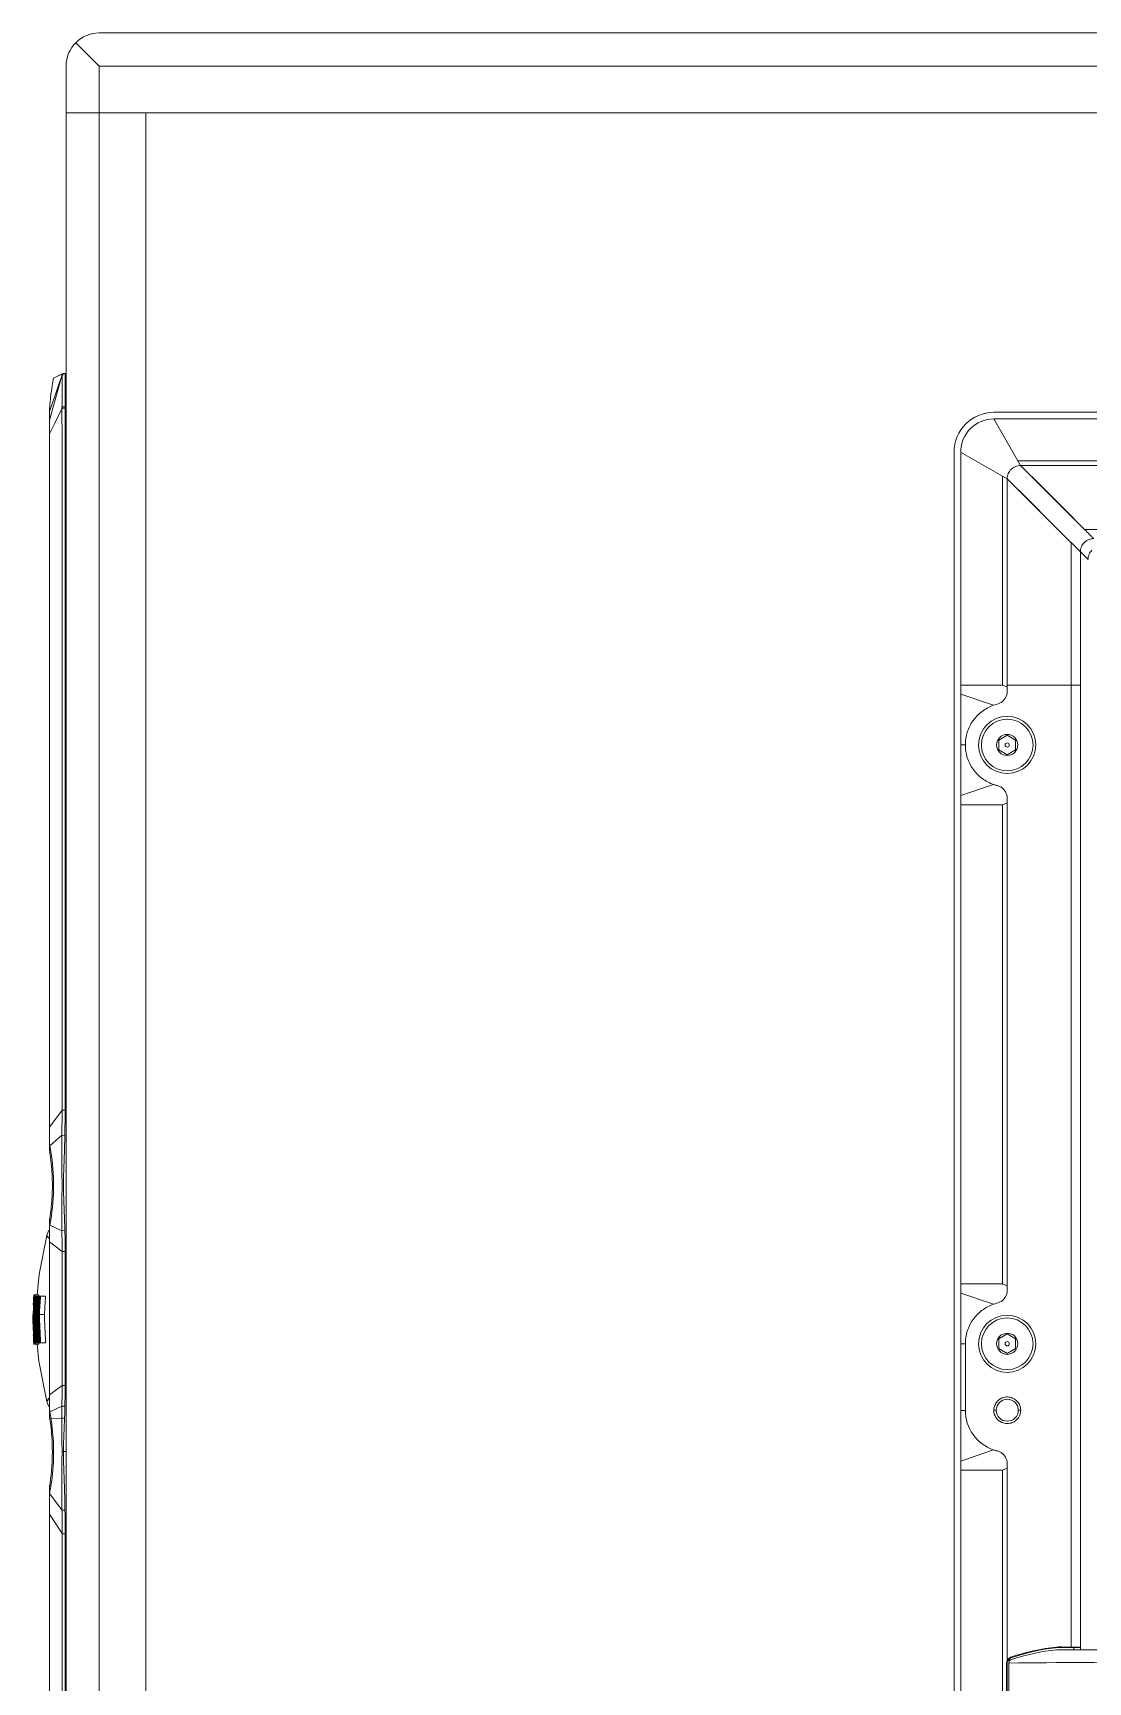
# Model space of a CAD drawing. Header units: millimetres. Extents: x 0 to 3564, y 0 to 2520.
# Drawn here: x 2306.7 to 2465.3, y 1240.6 to 1488.5 of the extents above; entities that cross this region are included whole.
import ezdxf

# ---------------------------------------------------------------- set-up
doc = ezdxf.new("R2010")
doc.units = ezdxf.units.MM
doc.layers.get('0').update_dxf_attribs({"lineweight": 13})

# ---------------------------------------------------------------- blocks, each defined once
blk = doc.blocks.new('A$C026F559B')
for p, q in [((11.55, -21.91), (10.28, -22.64)), ((12.82, -22.64), (11.55, -21.91)), ((10.28, -24.11), (10.28, -22.64)), ((10.28, -24.11), (11.55, -24.84)), ((11.55, -24.84), (12.82, -24.11)), ((12.82, -22.64), (12.82, -24.11))]:
    blk.add_line(p, q)
for radius in [4.3, 3.88, 1.59, 0.317]:
    blk.add_circle((11.55, -23.38), radius)

msp = doc.modelspace()

# ---------------------------------------------------------------- linework, layer by layer
for p, q in [((2771.68, 1488.47), (2316.68, 1488.47)), ((2316.68, 1483.47), (2313.14, 1487)), ((2311.68, 1483.47), (2311.68, 1476.46)), ((2316.68, 1483.47), (2316.68, 1476.46)), ((2771.68, 1483.47), (2316.68, 1483.47)), ((2311.68, 1476.46), (2311.68, 986.46)), ((2311.68, 1476.46), (2323.68, 1476.46)), ((2316.68, 1476.46), (2316.68, 986.46)), ((2323.68, 986.46), (2323.68, 1476.47)), ((2764.68, 1476.47), (2323.68, 1476.47)), ((2311.07, 1436.92), (2309.18, 1430.26)), ((2311.06, 1436.95), (2309.2, 1431.56)), ((2311.08, 1437.22), (2309.81, 1436.57)), ((2311.06, 1437.21), (2309.81, 1436.57)), ((2311.04, 1437.01), (2311.06, 1436.95)), ((2311.06, 1437.21), (2311.06, 1437.21)), ((2311.06, 1436.95), (2311.08, 1436.93)), ((2311.16, 1437.25), (2311.08, 1437.22)), ((2311.17, 1437.25), (2311.08, 1437.22)), ((2311.08, 1437.22), (2311.08, 1437.22)), ((2311.08, 1436.92), (2311.08, 1436.92)), ((2311.24, 1437.27), (2311.16, 1437.25)), ((2311.25, 1437.27), (2311.17, 1437.25)), ((2311.27, 1437.27), (2311.24, 1437.27)), ((2311.28, 1437.27), (2311.25, 1437.27)), ((2311.28, 1437.27), (2311.27, 1437.27)), ((2311.53, 1437.29), (2311.28, 1437.27)), ((2311.28, 1437.27), (2311.28, 1437.27)), ((2311.29, 1437.27), (2311.28, 1437.27)), ((2311.29, 1437.27), (2311.28, 1437.27)), ((2311.3, 1437.27), (2311.29, 1437.27)), ((2311.3, 1437.27), (2311.3, 1437.27)), ((2311.3, 1437.27), (2311.3, 1437.27)), ((2311.32, 1437.27), (2311.31, 1437.27)), ((2311.48, 1437.28), (2311.47, 1437.28)), ((2311.47, 1437.28), (2311.47, 1437.28)), ((2311.51, 1437.28), (2311.5, 1437.28)), ((2311.53, 1437.29), (2311.51, 1437.28)), ((2311.51, 1437.28), (2311.53, 1437.29)), ((2311.51, 1437.28), (2311.51, 1437.28)), ((2311.53, 1437.29), (2311.53, 1437.29)), ((2311.53, 1437.29), (2311.53, 1437.29)), ((2309.18, 1430.26), (2309.17, 1430.25)), ((2309.17, 1430.25), (2309.17, 1429)), ((2311.07, 1431.97), (2310, 1429.84)), ((2311.53, 1432.27), (2311.08, 1432.27)), ((2311.53, 1432.07), (2311.08, 1432.07)), ((2311.53, 1432.07), (2311.53, 1326.57)), ((2637.2, 1431.47), (2451.18, 1431.47)), ((2454.78, 1424.17), (2451.18, 1430.47)), ((2451.18, 1430.47), (2637.18, 1430.47)), ((2309.17, 1429), (2309.18, 1428.18)), ((2309.17, 1429), (2309.18, 1428.27)), ((2309.5, 1428.83), (2309.18, 1428.2)), ((2309.18, 1428.27), (2309.18, 1323.28)), ((2310, 1429.84), (2309.5, 1428.83)), ((2445.18, 1425.47), (2445.18, 1037.47)), ((2446.17, 1425.47), (2452.48, 1421.87)), ((2446.18, 1037.47), (2446.18, 1425.47)), ((2455.18, 1423.47), (2454.78, 1424.17)), ((2467.78, 1424.17), (2454.78, 1424.17)), ((2464.79, 1413.86), (2455.18, 1423.47)), ((2455.18, 1423.47), (2473.45, 1423.47)), ((2452.48, 1390.47), (2452.48, 1421.87)), ((2452.48, 1421.87), (2453.17, 1421.47)), ((2453.17, 1421.47), (2453.17, 1390.47)), ((2453.17, 1421.47), (2462.78, 1411.86)), ((2464.79, 1413.86), (2623.59, 1413.86)), ((2462.78, 1390.47), (2462.78, 1411.87)), ((2464.17, 1410.47), (2462.78, 1411.87)), ((2464.17, 1410.47), (2464.17, 1390.47)), ((2464.17, 1410.47), (2465.32, 1409.32)), ((2446.17, 1390.47), (2452.48, 1390.47)), ((2453.17, 1390.2), (2452.48, 1390.47)), ((2453.17, 1390.47), (2453.17, 1390.2)), ((2464.17, 1390.47), (2453.17, 1390.47)), ((2462.78, 1245.87), (2462.78, 1390.47)), ((2464.17, 1281.47), (2464.17, 1390.47)), ((2446.18, 1389.09), (2451.11, 1387.43)), ((2311.08, 1383.24), (2311.08, 1326.57)), ((2446.18, 1373.84), (2451.11, 1375.51)), ((2452.48, 1372.47), (2446.18, 1372.47)), ((2452.48, 1372.47), (2453.17, 1372.74)), ((2452.48, 1300.45), (2452.48, 1372.47)), ((2453.17, 1372.74), (2453.18, 1300.18)), ((2311.08, 1326.57), (2309.18, 1324)), ((2311.53, 1326.57), (2311.08, 1326.57)), ((2309.18, 1320.57), (2309.18, 1321.22)), ((2311.06, 1322.79), (2309.24, 1321.22)), ((2309.24, 1321.22), (2309.4, 1320.35)), ((2311.5, 1322.78), (2311.06, 1322.79)), ((2309.18, 1320.57), (2309.18, 1320.57)), ((2309.18, 1320.57), (2309.18, 1320.57)), ((2309.18, 1320.56), (2309.18, 1320.57)), ((2309.18, 1309.28), (2309.18, 1309.97)), ((2309.38, 1310.09), (2309.24, 1309.28)), ((2311.06, 1308.45), (2309.24, 1309.28)), ((2308.78, 1307.73), (2309.03, 1307.38)), ((2309.03, 1307.38), (2309.17, 1307.22)), ((2309.17, 1283.78), (2309.18, 1306.77)), ((2309.18, 1306.77), (2309.18, 1307.59)), ((2309.18, 1306.77), (2311.08, 1305.34)), ((2311.5, 1308.46), (2311.06, 1308.45)), ((2311.08, 1305.34), (2311.08, 1285.19)), ((2311.54, 1305.34), (2311.08, 1305.34)), ((2311.53, 1305.34), (2311.53, 1285.19)), ((2306.82, 1298.79), (2306.82, 1298.61)), ((2307.56, 1298.79), (2306.82, 1298.79)), ((2307.03, 1298.76), (2307.02, 1298.79)), ((2307.57, 1298.62), (2307.57, 1298.75)), ((2446.18, 1300.45), (2451.18, 1300.45)), ((2446.18, 1299.07), (2451.11, 1297.41)), ((2453.18, 1300.18), (2452.48, 1300.45)), ((2306.76, 1297.49), (2306.76, 1297.4)), ((2306.76, 1297.4), (2306.76, 1297.32)), ((2306.82, 1298.61), (2306.81, 1298.41)), ((2306.82, 1297.49), (2306.82, 1297.32)), ((2306.83, 1297.49), (2306.83, 1297.32)), ((2306.87, 1296.29), (2306.87, 1296.25)), ((2306.9, 1298.62), (2306.88, 1298.62)), ((2306.95, 1298.1), (2306.91, 1297.32)), ((2306.98, 1296.25), (2306.98, 1296.33)), ((2307.02, 1296.25), (2306.98, 1296.25)), ((2307, 1297.19), (2307.01, 1297.49)), ((2307.01, 1297.58), (2307.03, 1298.22)), ((2307.01, 1297.49), (2307.01, 1297.58)), ((2307.02, 1296.33), (2307.02, 1296.27)), ((2307.02, 1296.33), (2307.02, 1296.27)), ((2307.2, 1298.62), (2307.13, 1298.62)), ((2307.15, 1296.27), (2307.16, 1296.33)), ((2307.15, 1296.27), (2307.16, 1296.33)), ((2307.21, 1296.32), (2307.21, 1296.27)), ((2307.21, 1296.32), (2307.21, 1296.27)), ((2307.28, 1298.62), (2307.23, 1298.62)), ((2307.4, 1298.62), (2307.32, 1298.62)), ((2307.51, 1298.62), (2307.45, 1298.62)), ((2307.63, 1298.62), (2307.56, 1298.62)), ((2308.6, 1298.62), (2307.68, 1298.62)), ((2306.71, 1295.81), (2306.71, 1295.5)), ((2306.71, 1294.67), (2306.72, 1294.28)), ((2306.71, 1294.67), (2306.71, 1294.56)), ((2306.72, 1294.56), (2306.71, 1294.6)), ((2306.75, 1295.81), (2306.75, 1295.92)), ((2306.75, 1295.81), (2306.76, 1295.92)), ((2306.8, 1295.81), (2306.8, 1295.92)), ((2306.8, 1295.81), (2306.8, 1295.92)), ((2306.98, 1294.29), (2307.02, 1294.29)), ((2307.04, 1294.61), (2307.11, 1294.61)), ((2307.11, 1295.92), (2307.05, 1295.92)), ((2307.16, 1293.86), (2307.15, 1293.92)), ((2307.16, 1293.86), (2307.15, 1293.92)), ((2307.21, 1293.92), (2307.21, 1293.86)), ((2307.21, 1293.92), (2307.21, 1293.86)), ((2307.67, 1293.84), (2307.62, 1293.84)), ((2307.68, 1295.84), (2307.69, 1295.7)), ((2307.68, 1295.84), (2307.69, 1295.7)), ((2308.43, 1295.84), (2307.68, 1295.84)), ((2307.71, 1294.74), (2307.72, 1294.44)), ((2307.71, 1294.74), (2307.72, 1294.44)), ((2306.76, 1292.8), (2306.76, 1292.71)), ((2306.79, 1292.05), (2306.82, 1291.45)), ((2306.82, 1292.88), (2306.82, 1292.7)), ((2306.82, 1291.45), (2306.82, 1291.41)), ((2306.82, 1291.41), (2307.58, 1291.41)), ((2306.83, 1292.88), (2306.83, 1292.71)), ((2307.02, 1292.05), (2307, 1293.19)), ((2307.01, 1291.44), (2307.02, 1291.41)), ((2307.2, 1291.58), (2307.13, 1291.58)), ((2307.28, 1291.58), (2307.23, 1291.58)), ((2307.4, 1291.58), (2307.32, 1291.58)), ((2307.51, 1291.58), (2307.45, 1291.58)), ((2307.63, 1291.58), (2307.56, 1291.58)), ((2307.68, 1291.58), (2308.62, 1291.58)), ((2446.88, 1291.45), (2446.18, 1291.45)), ((2446.88, 1291.45), (2446.88, 1281.45)), ((2311.08, 1285.19), (2309.17, 1283.78)), ((2311.53, 1285.19), (2311.08, 1285.19)), ((2309.17, 1283.31), (2308.78, 1282.8)), ((2309.18, 1283.32), (2309.18, 1283.78)), ((2309.18, 1283.52), (2309.18, 1283.78)), ((2311.06, 1282.09), (2309.24, 1281.25)), ((2311.5, 1282.08), (2311.06, 1282.09)), ((2446.18, 1281.45), (2446.88, 1281.45)), ((2451.53, 1281.47), (2451.15, 1281.47)), ((2454.83, 1281.47), (2455.2, 1281.47)), ((2464.17, 1272.47), (2464.17, 1281.47)), ((2309.18, 1280.57), (2309.18, 1281.25)), ((2309.19, 1280.46), (2309.18, 1280.57)), ((2309.19, 1280.46), (2309.18, 1280.57)), ((2309.24, 1281.25), (2309.36, 1280.6)), ((2311.04, 1280.27), (2309.41, 1280.24)), ((2309.62, 1275.27), (2309.81, 1275.27)), ((2311.28, 1275.27), (2311.08, 1275.27)), ((2311.28, 1275.27), (2311.68, 1275.27)), ((2446.18, 1273.84), (2451.11, 1275.51)), ((2452.48, 1272.47), (2446.18, 1272.47)), ((2452.48, 1272.47), (2453.17, 1272.74)), ((2452.48, 1190.47), (2452.48, 1272.47)), ((2453.17, 1272.74), (2453.18, 1243.87)), ((2464.18, 1245.8), (2464.17, 1272.47)), ((2309.18, 1235), (2309.18, 1269.97)), ((2309.18, 1267.39), (2309.18, 1266.93)), ((2311.07, 1266.48), (2309.19, 1268.97)), ((2311.08, 1262.94), (2309.18, 1265.85)), ((2311.08, 1262.94), (2311.08, 1232.63)), ((2311.53, 1262.87), (2311.53, 1232.39)), ((2311.08, 1254.91), (2311.08, 1232.63)), ((2453.79, 1244.35), (2453.76, 1244.38)), ((2453.86, 1244.31), (2453.79, 1244.35)), ((2627.71, 1245.47), (2460.64, 1245.47)), ((2460.87, 1245.89), (2460.88, 1245.82)), ((2460.88, 1245.82), (2463.2, 1245.82)), ((2463.2, 1245.47), (2463.2, 1245.82)), ((2463.5, 1245.47), (2464.65, 1245.47)), ((2464.18, 1245.8), (2464.2, 1245.79)), ((2464.2, 1245.47), (2464.2, 1245.79)), ((2453.08, 1243.43), (2453.08, 1219.51)), ((2453.18, 1243.36), (2453.08, 1243.43)), ((2453.18, 1219.58), (2453.18, 1243.36)), ((2453.43, 1243.5), (2453.43, 1219.44))]:
    msp.add_line(p, q)
for points in [[(2464.79, 1413.86), (2461.67, 1416.98), (2458.46, 1420.19), (2455.18, 1423.47)], [(2453.17, 1421.47), (2456.52, 1418.13), (2459.73, 1414.92), (2462.78, 1411.86)], [(2308.77, 1307.73), (2307.64, 1301.91), (2307.33, 1298.81)], [(2308.77, 1307.73), (2308.8, 1307.67), (2309.08, 1307.33)], [(2309.18, 1308.53), (2309.06, 1308.41), (2308.78, 1307.73)], [(2306.82, 1298.79), (2306.82, 1298.74), (2306.82, 1298.61)], [(2306.79, 1292.05), (2306.81, 1291.78), (2306.82, 1291.45)], [(2307.35, 1291.44), (2307.6, 1288.87), (2308.77, 1282.8)], [(2309.18, 1283.31), (2308.8, 1282.86), (2308.77, 1282.8)], [(2308.78, 1282.8), (2309.06, 1282.12), (2309.18, 1282)]]:
    msp.add_lwpolyline(points)
msp.add_circle((2453.18, 1281.47), 1.65)
for centre, radius, start, end in [((2316.68, 1483.47), 5, 90, 180), ((2340.8, 1430.27), 31.63, 168.5102, 180.0448), ((2311.56, 1436.79), 0.5, 92.8408, 164.1113), ((2311.55, 1436.77), 0.52, 111.2649, 115.379), ((2339.06, 1430.9), 28.01, 177.6, 177.8103), ((2327.85, 1432.14), 16.78, 179.5563, 180.2451), ((2260.97, 1432.21), 50.56, 359.8402, 0.0624), ((2451.18, 1425.47), 6, 90.0037, 180.0001), ((2451.18, 1425.47), 5, 90.0003, 180), ((2466.18, 1410.47), 2, 130.5534, 134.9689), ((2446.53, 1368.96), 12.52, 88.3986, 91.6018), ((2366.69, 1295.1), 59.95, 178.8938, 179.2108), ((2372.83, 1294.98), 66.12, 177.548, 177.8243), ((2363.55, 1295.21), 56.82, 177.432, 177.8696), ((2366.63, 1295.1), 59.88, 177.8769, 178.8939), ((2366.04, 1295.11), 59.32, 177.024, 177.4433), ((2375.69, 1294.85), 68.98, 177.2657, 177.5457), ((2384.4, 1294.43), 77.7, 177.064, 177.2622), ((2370.84, 1294.84), 64.12, 176.6226, 177.0105), ((2370.09, 1294.98), 63.33, 177.4908, 177.8834), ((2367.56, 1295.11), 60.77, 178.3886, 178.8635), ((2367.65, 1295.1), 60.86, 178.8603, 179.2274), ((2370.44, 1294.97), 63.67, 176.7164, 177.7332), ((2367.95, 1295.06), 61.19, 177.0732, 177.4796), ((2370.25, 1295.02), 63.46, 177.9267, 178.3815), ((2362.57, 1295.35), 55.8, 176.6429, 177.0886), ((2355.47, 1295.17), 48.61, 178.0137, 178.6784), ((2357.86, 1295.12), 51, 178.721, 179.2205), ((2374.2, 1294.9), 67.37, 177.5735, 177.9426), ((2351.97, 1295.3), 45.11, 177.4294, 178.0175), ((2348.63, 1295.25), 41.74, 178.2988, 178.8275), ((2370.25, 1295.05), 63.41, 177.1638, 177.5559), ((2361.98, 1295.48), 55.13, 176.7362, 177.1873), ((2327.56, 1296.73), 20.65, 175.4387, 176.2104), ((2427.95, 1294.39), 120.98, 178.6745, 179.0805), ((2372.03, 1295.1), 65.02, 178.9656, 179.2785), ((2378.55, 1294.94), 71.54, 177.0506, 178.8836), ((2376.88, 1295.03), 69.84, 177.057, 178.9383), ((2372.38, 1295.14), 65.34, 178.9597, 179.32), ((2379.48, 1295.06), 72.37, 178.9978, 179.3221), ((2375.67, 1295.15), 68.56, 177.0997, 179.0171), ((2380.87, 1295.1), 73.72, 179.0878, 180.9132), ((2374.02, 1295.25), 66.87, 177.1085, 179.0738), ((2377.45, 1295.1), 70.25, 179.0428, 180.9583), ((2387.26, 1294.88), 80.07, 177.3202, 178.9626), ((2382.72, 1295.09), 75.48, 179.0672, 180.9367), ((2380.51, 1296.38), 73.26, 180.0456, 181.9721), ((2380.42, 1296.42), 73.13, 178.2753, 180.0738), ((2383.73, 1296.49), 76.44, 180.1263, 181.9716), ((2382.84, 1295.18), 75.52, 177.3867, 179.1299), ((2386.58, 1295.08), 79.25, 179.0992, 179.5464), ((2390.94, 1295.1), 83.57, 179.1954, 179.5874), ((2380.54, 1295.29), 73.17, 177.3946, 179.2336), ((2392.46, 1295.03), 85.02, 177.5808, 179.1634), ((2388.92, 1295.1), 81.49, 179.1749, 179.5768), ((2390.14, 1295.16), 82.65, 177.6036, 179.2317), ((2393.72, 1295.1), 86.24, 179.2204, 179.6002), ((2410.81, 1294.71), 103.26, 177.8289, 179.1319), ((2390.17, 1295.1), 82.62, 179.1862, 179.5827), ((2402.93, 1295.01), 95.32, 177.831, 179.5862), ((2365.64, 1295.1), 58.93, 179.0173, 179.4683), ((2368.46, 1295.1), 61.75, 179.4903, 180.4592), ((2365.57, 1295.1), 58.87, 179.4683, 179.6123), ((2365.81, 1295.1), 59.1, 179.6122, 180.4175), ((2365.77, 1295.1), 59.06, 180.5238, 180.9771), ((2366.75, 1295.1), 60, 179.3204, 180.4721), ((2366.78, 1295.1), 60.03, 180.472, 180.775), ((2366.77, 1295.1), 60.03, 180.7748, 182.1232), ((2366.75, 1295.1), 59.97, 179.3216, 180.4713), ((2367.54, 1295.09), 60.74, 180.4611, 181.0041), ((2368.74, 1295.12), 61.94, 181.0093, 182.0743), ((2368.37, 1295.1), 61.53, 179.3399, 180.4603), ((2358.82, 1295.1), 51.96, 179.2183, 179.3904), ((2359.39, 1295.09), 52.53, 179.3905, 180.5356), ((2358.46, 1295.08), 51.6, 180.5349, 180.8594), ((2357.34, 1295.07), 50.48, 180.8593, 181.543), ((2356.99, 1295.1), 50.1, 179.376, 180.6026), ((2354, 1295.13), 47.12, 178.8195, 179.3803), ((2354.74, 1295.07), 47.86, 180.6012, 181.1514), ((2415.17, 1295.46), 108.2, 180.6217, 181.2015), ((2372.04, 1295.1), 65.03, 179.2785, 180.4271), ((2372.03, 1295.1), 65.02, 180.4271, 180.7133), ((2372.03, 1295.1), 65.02, 180.7133, 181.0354), ((2378.37, 1295.25), 71.36, 181.0661, 182.952), ((2374.09, 1295.09), 67.04, 180.4042, 181.0495), ((2376.13, 1295.12), 69.09, 181.0474, 181.2613), ((2377.91, 1295.11), 70.81, 180.4001, 181.0103), ((2376.34, 1295.08), 69.23, 181.0118, 181.2262), ((2373.99, 1294.95), 66.84, 180.9364, 182.8928), ((2387.32, 1295.32), 80.12, 181.0471, 182.6805), ((2384.55, 1295.19), 77.31, 180.9833, 182.678), ((2384.05, 1296.44), 76.8, 181.9279, 183.6349), ((2385.76, 1295.08), 78.44, 179.5469, 179.7337), ((2383.45, 1295.09), 76.13, 179.7285, 180.9221), ((2390.94, 1295.1), 83.57, 179.5874, 180.2434), ((2382.98, 1294.99), 75.61, 180.1855, 182.5866), ((2388.93, 1295.1), 81.49, 179.5768, 180.2496), ((2391.52, 1295.13), 84.08, 180.267, 182.4261), ((2393.73, 1295.1), 86.24, 179.6002, 180.2358), ((2391.04, 1295.06), 83.55, 180.2188, 182.3916), ((2390.18, 1295.1), 82.63, 179.5827, 180.2461), ((2402.93, 1295.2), 95.32, 180.814, 182.1783), ((2390.48, 1297.32), 82.81, 181.1228, 181.7851), ((2404.7, 1297.64), 97.03, 181.8949, 183.5863), ((2373.47, 1295.24), 66.75, 182.1754, 182.7372), ((2366.67, 1295.09), 59.92, 182.1234, 182.2869), ((2366.53, 1295.09), 59.78, 182.2865, 183.3687), ((2370.44, 1295.22), 63.67, 182.2669, 183.2846), ((2374.42, 1295.3), 67.59, 182.0564, 182.4248), ((2351.74, 1294.89), 44.88, 182.1871, 182.5769), ((2370.31, 1295.15), 63.47, 182.443, 182.8353), ((2361.79, 1294.7), 54.94, 182.811, 183.2643), ((2264.07, 1290.99), 42.96, 1.0557, 1.406), ((2376.96, 1295.17), 69.92, 181.2849, 182.9453), ((2375.59, 1295.04), 68.48, 181.205, 182.9002), ((2871.23, 1275.75), 560.21, 179.3517, 179.5381), ((2276.17, 1274.96), 33.66, 9.0289, 9.6486), ((2317.68, 1473.14), 192.99, 268.0282, 268.1499), ((2454.18, 1243.35), 1.01, 122.042, 132.2374), ((2454.08, 1243.42), 1.01, 108.527, 117.5213), ((2454.18, 1243.35), 1, 108.4985, 122.089), ((2464.04, 1212.93), 32.72, 95.9608, 108.2908), ((2464.29, 1213), 33, 95.9328, 108.42), ((2463.87, 1214.33), 31.7, 95.427, 95.9397), ((2454.17, 1243.36), 0.999, 169.1516, 179.946), ((2453.93, 1243.52), 0.5, 108.2908, 182.628)]:
    msp.add_arc(centre, radius, start, end)
for centre, major_axis, start_param, end_param in [((2453.18, 1244.82), (31.63, 0), 1.262132, 1.32497), ((2463.2, 1245.78), (1, 0), 0.03694, 1.570796)]:
    msp.add_ellipse(centre, major_axis=major_axis, ratio=0.034921, start_param=start_param, end_param=end_param)
for points, knots in [([(2311.08, 1437.22), (2311.08, 1437.22), (2311.07, 1437.21), (2311.07, 1437.2), (2311.05, 1437.17), (2311.04, 1437.14), (2311.04, 1437.11), (2311.03, 1437.06), (2311.04, 1437.03), (2311.04, 1437.01)], [0, 0, 0, 0, 0.02872, 0.113288, 0.238637, 0.392443, 0.558882, 0.720416, 1, 1, 1, 1]), ([(2311.16, 1437.12), (2311.15, 1437.1), (2311.11, 1437.05), (2311.08, 1436.99), (2311.06, 1436.95)], [0, 0, 0, 0, 0.257393, 1, 1, 1, 1]), ([(2311.53, 1437.29), (2311.43, 1437.28), (2311.23, 1437.2), (2311.11, 1437.02), (2311.08, 1436.92)], [0, 0, 0, 0, 0.499991, 1, 1, 1, 1]), ([(2311.08, 1436.92), (2311.08, 1436.92), (2311.08, 1436.91), (2311.08, 1436.89), (2311.08, 1436.86), (2311.08, 1436.8), (2311.09, 1436.69), (2311.09, 1436.54), (2311.09, 1436.34), (2311.09, 1436.11), (2311.09, 1435.84), (2311.09, 1435.41), (2311.09, 1434.81), (2311.09, 1434.02), (2311.08, 1433.16), (2311.08, 1432.57), (2311.08, 1432.27)], [0, 0, 0, 0, 0.001909, 0.006147, 0.012709, 0.021577, 0.046151, 0.079705, 0.122015, 0.172626, 0.231026, 0.2967, 0.447496, 0.619268, 0.805764, 1, 1, 1, 1]), ([(2311.51, 1437.28), (2311.5, 1437.28), (2311.43, 1437.28), (2311.37, 1437.26), (2311.32, 1437.24)], [0, 0, 0, 0, 0.243014, 1, 1, 1, 1]), ([(2311.51, 1437.28), (2311.5, 1437.28), (2311.45, 1437.28), (2311.4, 1437.27), (2311.36, 1437.25)], [0, 0, 0, 0, 0.243091, 1, 1, 1, 1]), ([(2311.53, 1432.27), (2311.54, 1432.59), (2311.54, 1433.23), (2311.55, 1434.16), (2311.55, 1434.9), (2311.55, 1435.44), (2311.55, 1435.8), (2311.55, 1436.13), (2311.55, 1436.43), (2311.55, 1436.68), (2311.55, 1436.89), (2311.55, 1437.04), (2311.54, 1437.13), (2311.54, 1437.19), (2311.54, 1437.23), (2311.54, 1437.26), (2311.54, 1437.27), (2311.54, 1437.29), (2311.53, 1437.29)], [0, 0, 0, 0, 0.195055, 0.382783, 0.55561, 0.634405, 0.707106, 0.772993, 0.831453, 0.881897, 0.923832, 0.956881, 0.96996, 0.980698, 0.989078, 0.995087, 0.998714, 1, 1, 1, 1]), ([(2453.17, 1421.47), (2453.18, 1421.73), (2453.28, 1422.26), (2453.72, 1422.92), (2454.39, 1423.37), (2454.92, 1423.47), (2455.18, 1423.47)], [0, 0, 0, 0, 0.249934, 0.499952, 0.750002, 1, 1, 1, 1]), ([(2466.18, 1412.47), (2466.16, 1412.48), (2466.1, 1412.54), (2466, 1412.63), (2465.86, 1412.78), (2465.61, 1413.03), (2465.25, 1413.4), (2464.95, 1413.7), (2464.79, 1413.86)], [0, 0, 0, 0, 0.036196, 0.11107, 0.217579, 0.347811, 0.655681, 1, 1, 1, 1]), ([(2464.76, 1411.88), (2464.58, 1411.7), (2464.28, 1411.26), (2464.17, 1410.73), (2464.17, 1410.47)], [0, 0, 0, 0, 0.500021, 1, 1, 1, 1]), ([(2466.18, 1412.47), (2465.94, 1412.47), (2465.47, 1412.39), (2465.05, 1412.14), (2464.88, 1411.99)], [0, 0, 0, 0, 0.499979, 1, 1, 1, 1]), ([(2465.91, 1410.74), (2465.72, 1410.56), (2465.43, 1410.11), (2465.32, 1409.58), (2465.32, 1409.32)], [0, 0, 0, 0, 0.500508, 1, 1, 1, 1]), ([(2453.17, 1390.2), (2453.17, 1389.88), (2453.23, 1389.22), (2452.85, 1388.29), (2452.07, 1387.63), (2451.41, 1387.54), (2451.11, 1387.43)], [0, 0, 0, 0, 0.251006, 0.500259, 0.749204, 1, 1, 1, 1]), ([(2446.88, 1381.47), (2446.87, 1382.12), (2447.08, 1383.42), (2447.96, 1385.18), (2449.34, 1386.59), (2450.5, 1387.21), (2451.11, 1387.43)], [0, 0, 0, 0, 0.250598, 0.50056, 0.750003, 1, 1, 1, 1]), ([(2446.88, 1381.47), (2446.87, 1380.82), (2447.08, 1379.52), (2447.96, 1377.76), (2449.34, 1376.35), (2450.5, 1375.73), (2451.1, 1375.51)], [0, 0, 0, 0, 0.25059, 0.500542, 0.750043, 1, 1, 1, 1]), ([(2453.17, 1372.74), (2453.17, 1373.06), (2453.23, 1373.71), (2452.91, 1374.51), (2452.46, 1374.98), (2452.04, 1375.24), (2451.57, 1375.39), (2451.26, 1375.46), (2451.1, 1375.51)], [0, 0, 0, 0, 0.250064, 0.499064, 0.624695, 0.750211, 0.875082, 1, 1, 1, 1]), ([(2311.08, 1326.57), (2311.08, 1325.94), (2311.08, 1324.68), (2311.06, 1323.42), (2311.06, 1322.79)], [0, 0, 0, 0, 0.500089, 1, 1, 1, 1]), ([(2311.53, 1326.57), (2311.53, 1325.94), (2311.53, 1324.68), (2311.51, 1323.41), (2311.5, 1322.78)], [0, 0, 0, 0, 0.5, 1, 1, 1, 1]), ([(2309.24, 1321.22), (2309.24, 1321.26), (2309.22, 1321.34), (2309.2, 1321.47), (2309.19, 1321.64), (2309.18, 1321.88), (2309.18, 1322.18), (2309.18, 1322.65), (2309.18, 1323.02), (2309.18, 1323.28)], [0, 0, 0, 0, 0.056607, 0.111479, 0.193568, 0.311243, 0.457335, 0.625379, 1, 1, 1, 1]), ([(2311.06, 1322.79), (2311.05, 1322.19), (2311.03, 1321), (2311.03, 1319.2), (2311.05, 1317.41), (2311.08, 1315.92), (2311.08, 1314.72), (2311.06, 1313.52), (2311.03, 1311.43), (2311.04, 1309.64), (2311.06, 1308.45)], [0, 0, 0, 0, 0.125034, 0.249992, 0.374957, 0.500018, 0.562557, 0.625088, 0.750052, 1, 1, 1, 1]), ([(2311.5, 1308.46), (2311.49, 1309.05), (2311.45, 1310.25), (2311.39, 1312.04), (2311.3, 1313.83), (2311.27, 1315.62), (2311.32, 1317.41), (2311.43, 1319.79), (2311.47, 1321.58), (2311.5, 1322.78)], [0, 0, 0, 0, 0.125148, 0.250223, 0.375123, 0.499947, 0.62481, 0.74978, 1, 1, 1, 1]), ([(2309.18, 1320.57), (2309.27, 1320.05), (2309.42, 1318.95), (2309.55, 1317.52), (2309.61, 1316.27), (2309.63, 1315.25), (2309.61, 1314.23), (2309.56, 1313.25), (2309.5, 1312.48), (2309.44, 1311.91), (2309.4, 1311.52), (2309.36, 1311.18), (2309.32, 1310.87), (2309.28, 1310.61), (2309.25, 1310.41), (2309.23, 1310.28), (2309.21, 1310.2), (2309.2, 1310.13), (2309.19, 1310.07), (2309.19, 1310.03), (2309.18, 1310), (2309.18, 1309.98), (2309.18, 1309.97), (2309.18, 1309.97), (2309.18, 1309.97), (2309.18, 1309.97)], [0, 0, 0, 0, 0.149015, 0.311098, 0.404534, 0.50163, 0.598662, 0.691912, 0.777861, 0.817088, 0.853305, 0.886176, 0.91539, 0.940643, 0.96169, 0.970568, 0.978313, 0.984897, 0.990308, 0.994533, 0.997563, 0.998628, 0.999389, 0.999847, 1, 1, 1, 1]), ([(2309.4, 1320.35), (2309.67, 1318.64), (2309.95, 1315.21), (2309.66, 1311.77), (2309.38, 1310.09)], [0, 0, 0, 0, 0.503343, 1, 1, 1, 1]), ([(2309.18, 1307.59), (2309.18, 1307.81), (2309.18, 1308.2), (2309.18, 1308.65), (2309.19, 1308.93), (2309.2, 1309.11), (2309.23, 1309.22), (2309.24, 1309.28)], [0, 0, 0, 0, 0.378909, 0.686305, 0.800423, 0.88441, 1, 1, 1, 1]), ([(2311.06, 1308.45), (2311.07, 1307.67), (2311.08, 1306.63), (2311.08, 1305.6), (2311.08, 1305.34)], [0, 0, 0, 0, 0.749603, 1, 1, 1, 1]), ([(2311.5, 1308.46), (2311.51, 1308.2), (2311.53, 1307.68), (2311.53, 1306.9), (2311.52, 1306.12), (2311.53, 1305.6), (2311.53, 1305.34)], [0, 0, 0, 0, 0.250003, 0.5, 0.749999, 1, 1, 1, 1]), ([(2307.02, 1298.79), (2307.02, 1298.79), (2307.02, 1298.78), (2307.01, 1298.76), (2307.01, 1298.73), (2307, 1298.68), (2306.99, 1298.63), (2306.98, 1298.52), (2306.98, 1298.44), (2306.97, 1298.38)], [0, 0, 0, 0, 0.017385, 0.062285, 0.137109, 0.243295, 0.381955, 0.554085, 1, 1, 1, 1]), ([(2307.03, 1298.22), (2307.03, 1298.34), (2307.03, 1298.52), (2307.03, 1298.7), (2307.03, 1298.76)], [0, 0, 0, 0, 0.663884, 1, 1, 1, 1]), ([(2307.3, 1298.86), (2307.3, 1298.86), (2307.3, 1298.86), (2307.29, 1298.84), (2307.28, 1298.81), (2307.28, 1298.8)], [0, 0, 0, 0, 0.08592, 0.272145, 1, 1, 1, 1]), ([(2307.57, 1298.75), (2307.57, 1298.76), (2307.57, 1298.77), (2307.56, 1298.79), (2307.56, 1298.79)], [0, 0, 0, 0, 0.73137, 1, 1, 1, 1]), ([(2453.17, 1300.18), (2453.17, 1299.85), (2453.23, 1299.2), (2452.85, 1298.26), (2452.07, 1297.61), (2451.41, 1297.52), (2451.11, 1297.41)], [0, 0, 0, 0, 0.251025, 0.500276, 0.74921, 1, 1, 1, 1]), ([(2452.39, 1300.48), (2452.4, 1300.46), (2452.42, 1300.44), (2452.46, 1300.43), (2452.47, 1300.44), (2452.48, 1300.45)], [0, 0, 0, 0, 0.506809, 0.744396, 1, 1, 1, 1]), ([(2306.96, 1297.49), (2306.96, 1297.49), (2306.96, 1297.48), (2306.96, 1297.47), (2306.95, 1297.45), (2306.95, 1297.41), (2306.94, 1297.34), (2306.93, 1297.22), (2306.93, 1297.08), (2306.92, 1296.9), (2306.91, 1296.7), (2306.91, 1296.56), (2306.9, 1296.49)], [0, 0, 0, 0, 0.004183, 0.015206, 0.033646, 0.059878, 0.137796, 0.251991, 0.401316, 0.579437, 0.780672, 1, 1, 1, 1]), ([(2306.95, 1296.25), (2306.96, 1296.34), (2306.96, 1296.5), (2306.96, 1296.74), (2306.96, 1296.96), (2306.97, 1297.14), (2306.97, 1297.26), (2306.97, 1297.35), (2306.97, 1297.4), (2306.97, 1297.43), (2306.97, 1297.46), (2306.96, 1297.47), (2306.96, 1297.49), (2306.96, 1297.49)], [0, 0, 0, 0, 0.209711, 0.405195, 0.579191, 0.726865, 0.844513, 0.891432, 0.930112, 0.960374, 0.982126, 0.995301, 1, 1, 1, 1]), ([(2307.61, 1295.7), (2307.63, 1296.19), (2307.68, 1297.16), (2307.74, 1298.13), (2307.78, 1298.62)], [0, 0, 0, 0, 0.499902, 1, 1, 1, 1]), ([(2307.85, 1298.62), (2307.81, 1298.16), (2307.75, 1297.23), (2307.7, 1296.3), (2307.68, 1295.84)], [0, 0, 0, 0, 0.500096, 1, 1, 1, 1]), ([(2308.6, 1298.62), (2308.57, 1298.16), (2308.5, 1297.23), (2308.46, 1296.3), (2308.43, 1295.84)], [0, 0, 0, 0, 0.50011, 1, 1, 1, 1]), ([(2446.88, 1291.45), (2446.87, 1292.1), (2447.08, 1293.4), (2447.96, 1295.16), (2449.34, 1296.57), (2450.5, 1297.19), (2451.11, 1297.41)], [0, 0, 0, 0, 0.250605, 0.500582, 0.750019, 1, 1, 1, 1]), ([(2306.89, 1294.11), (2306.9, 1294.01), (2306.9, 1293.83), (2306.91, 1293.56), (2306.92, 1293.31), (2306.93, 1293.1), (2306.94, 1292.95), (2306.94, 1292.86), (2306.95, 1292.8), (2306.95, 1292.77), (2306.95, 1292.74), (2306.96, 1292.72), (2306.96, 1292.71), (2306.96, 1292.71)], [0, 0, 0, 0, 0.205111, 0.399118, 0.575649, 0.728212, 0.849859, 0.896951, 0.934438, 0.962855, 0.983125, 0.99554, 1, 1, 1, 1]), ([(2306.96, 1292.71), (2306.96, 1292.71), (2306.96, 1292.72), (2306.97, 1292.74), (2306.97, 1292.78), (2306.97, 1292.83), (2306.97, 1292.89), (2306.97, 1293), (2306.96, 1293.18), (2306.96, 1293.42), (2306.96, 1293.69), (2306.95, 1293.98), (2306.95, 1294.19), (2306.95, 1294.29)], [0, 0, 0, 0, 0.004632, 0.017906, 0.040454, 0.071942, 0.112031, 0.160749, 0.284497, 0.440292, 0.617166, 0.805624, 1, 1, 1, 1]), ([(2307.64, 1294.74), (2307.64, 1294.67), (2307.63, 1294.54), (2307.63, 1294.35), (2307.63, 1294.12), (2307.62, 1293.96), (2307.62, 1293.84)], [0, 0, 0, 0, 0.250089, 0.437529, 0.624998, 1, 1, 1, 1]), ([(2307.79, 1291.58), (2307.75, 1292.1), (2307.7, 1293.16), (2307.66, 1294.21), (2307.64, 1294.74)], [0, 0, 0, 0, 0.500055, 1, 1, 1, 1]), ([(2308.43, 1295.84), (2308.44, 1295.48), (2308.46, 1294.77), (2308.52, 1293.35), (2308.58, 1292.29), (2308.62, 1291.58)], [0, 0, 0, 0, 0.249948, 0.499924, 1, 1, 1, 1]), ([(2306.91, 1292.87), (2306.91, 1292.79), (2306.93, 1292.49), (2306.94, 1292.2), (2306.96, 1291.99)], [0, 0, 0, 0, 0.284192, 1, 1, 1, 1]), ([(2306.96, 1291.99), (2306.97, 1291.87), (2306.98, 1291.68), (2307, 1291.5), (2307.01, 1291.44)], [0, 0, 0, 0, 0.663637, 1, 1, 1, 1]), ([(2307.02, 1291.41), (2307.02, 1291.41), (2307.03, 1291.42), (2307.03, 1291.43), (2307.03, 1291.46), (2307.03, 1291.5), (2307.03, 1291.55), (2307.03, 1291.65), (2307.03, 1291.73), (2307.03, 1291.78)], [0, 0, 0, 0, 0.016461, 0.059748, 0.133198, 0.23885, 0.377766, 0.550738, 1, 1, 1, 1]), ([(2307.58, 1291.41), (2307.59, 1291.41), (2307.59, 1291.43), (2307.59, 1291.45), (2307.59, 1291.51), (2307.59, 1291.55), (2307.59, 1291.57)], [0, 0, 0, 0, 0.065838, 0.245523, 0.554438, 1, 1, 1, 1]), ([(2311.08, 1285.19), (2311.08, 1284.93), (2311.08, 1283.9), (2311.07, 1282.86), (2311.06, 1282.09)], [0, 0, 0, 0, 0.25039, 1, 1, 1, 1]), ([(2311.53, 1285.19), (2311.53, 1284.93), (2311.52, 1284.28), (2311.53, 1283.25), (2311.51, 1282.47), (2311.5, 1282.08)], [0, 0, 0, 0, 0.250002, 0.625005, 1, 1, 1, 1]), ([(2309.24, 1281.25), (2309.23, 1281.28), (2309.22, 1281.36), (2309.2, 1281.5), (2309.19, 1281.68), (2309.18, 1281.93), (2309.18, 1282.22), (2309.18, 1282.7), (2309.18, 1283.07), (2309.18, 1283.32)], [0, 0, 0, 0, 0.053023, 0.110877, 0.199578, 0.319231, 0.465216, 0.632106, 1, 1, 1, 1]), ([(2311.5, 1282.08), (2311.5, 1281.93), (2311.48, 1281.66), (2311.48, 1281.28), (2311.48, 1280.94), (2311.47, 1280.59), (2311.45, 1280.37), (2311.45, 1280.25)], [0, 0, 0, 0, 0.25002, 0.437491, 0.625016, 0.812473, 1, 1, 1, 1]), ([(2451.1, 1275.51), (2449.9, 1275.94), (2447.7, 1277.56), (2446.87, 1280.18), (2446.88, 1281.45)], [0, 0, 0, 0, 0.499578, 1, 1, 1, 1]), ([(2451.15, 1281.47), (2451.14, 1281.09), (2451.39, 1280.3), (2452.02, 1279.79), (2452.37, 1279.63)], [0, 0, 0, 0, 0.50006, 1, 1, 1, 1]), ([(2452.42, 1283.32), (2452.06, 1283.18), (2451.4, 1282.66), (2451.15, 1281.86), (2451.15, 1281.47)], [0, 0, 0, 0, 0.499954, 1, 1, 1, 1]), ([(2453.98, 1283.3), (2453.74, 1283.41), (2453.2, 1283.52), (2452.67, 1283.42), (2452.42, 1283.32)], [0, 0, 0, 0, 0.499982, 1, 1, 1, 1]), ([(2453.93, 1279.61), (2454.3, 1279.76), (2454.95, 1280.28), (2455.2, 1281.08), (2455.2, 1281.47)], [0, 0, 0, 0, 0.499951, 1, 1, 1, 1]), ([(2455.2, 1281.47), (2455.21, 1281.85), (2454.96, 1282.64), (2454.33, 1283.15), (2453.98, 1283.3)], [0, 0, 0, 0, 0.500057, 1, 1, 1, 1]), ([(2309.62, 1275.27), (2309.62, 1275.86), (2309.57, 1277.6), (2309.38, 1279.34), (2309.19, 1280.46)], [0, 0, 0, 0, 0.342694, 1, 1, 1, 1]), ([(2309.41, 1280.24), (2309.47, 1279.91), (2309.7, 1278.26), (2309.81, 1276.59), (2309.81, 1275.27)], [0, 0, 0, 0, 0.201962, 1, 1, 1, 1]), ([(2311.04, 1280.27), (2311.04, 1279.85), (2311.03, 1279.12), (2311.04, 1278.08), (2311.06, 1276.83), (2311.07, 1275.89), (2311.08, 1275.27)], [0, 0, 0, 0, 0.249934, 0.437334, 0.624784, 1, 1, 1, 1]), ([(2311.28, 1275.27), (2311.28, 1276.1), (2311.35, 1277.76), (2311.42, 1279.42), (2311.45, 1280.25)], [0, 0, 0, 0, 0.499491, 1, 1, 1, 1]), ([(2452.37, 1279.63), (2452.61, 1279.53), (2453.15, 1279.42), (2453.69, 1279.52), (2453.93, 1279.61)], [0, 0, 0, 0, 0.49998, 1, 1, 1, 1]), ([(2309.62, 1275.27), (2309.62, 1274.92), (2309.61, 1274.24), (2309.57, 1273.26), (2309.51, 1272.49), (2309.46, 1271.91), (2309.41, 1271.53), (2309.37, 1271.18), (2309.33, 1270.87), (2309.29, 1270.61), (2309.26, 1270.41), (2309.24, 1270.28), (2309.23, 1270.2), (2309.21, 1270.13), (2309.2, 1270.07), (2309.19, 1270.03), (2309.19, 1269.99), (2309.18, 1269.98), (2309.18, 1269.97), (2309.18, 1269.97)], [0, 0, 0, 0, 0.194457, 0.381438, 0.553835, 0.632511, 0.705172, 0.771125, 0.829743, 0.880441, 0.922716, 0.940549, 0.956116, 0.969377, 0.980292, 0.988826, 0.99496, 0.998683, 1, 1, 1, 1]), ([(2309.46, 1270.43), (2309.57, 1271.15), (2309.75, 1272.76), (2309.81, 1274.37), (2309.81, 1275.27)], [0, 0, 0, 0, 0.448524, 1, 1, 1, 1]), ([(2311.08, 1275.27), (2311.07, 1274.53), (2311.06, 1273.06), (2311.03, 1270.86), (2311.05, 1268.67), (2311.06, 1267.2), (2311.07, 1266.48)], [0, 0, 0, 0, 0.251076, 0.501332, 0.750957, 1, 1, 1, 1]), ([(2311.52, 1266.44), (2311.51, 1267.18), (2311.48, 1268.65), (2311.41, 1270.85), (2311.32, 1273.06), (2311.29, 1274.53), (2311.28, 1275.27)], [0, 0, 0, 0, 0.249598, 0.499631, 0.749834, 1, 1, 1, 1]), ([(2453.17, 1272.74), (2453.17, 1273.06), (2453.22, 1273.71), (2452.91, 1274.51), (2452.46, 1274.98), (2452.04, 1275.24), (2451.57, 1275.39), (2451.26, 1275.46), (2451.1, 1275.51)], [0, 0, 0, 0, 0.250065, 0.499061, 0.624696, 0.750212, 0.875081, 1, 1, 1, 1]), ([(2309.2, 1268.97), (2309.2, 1269.01), (2309.21, 1269.08), (2309.24, 1269.2), (2309.27, 1269.33), (2309.31, 1269.57), (2309.38, 1269.94), (2309.43, 1270.25), (2309.46, 1270.43)], [0, 0, 0, 0, 0.084041, 0.14811, 0.237443, 0.354489, 0.643043, 1, 1, 1, 1]), ([(2309.2, 1268.97), (2309.19, 1268.88), (2309.18, 1268.68), (2309.18, 1268.15), (2309.18, 1267.71), (2309.18, 1267.39)], [0, 0, 0, 0, 0.162638, 0.394423, 1, 1, 1, 1]), ([(2311.52, 1266.44), (2311.42, 1266.44), (2311.3, 1266.44), (2311.15, 1266.46), (2311.09, 1266.47), (2311.07, 1266.48)], [0, 0, 0, 0, 0.615501, 0.849891, 1, 1, 1, 1]), ([(2311.07, 1266.48), (2311.08, 1265.59), (2311.08, 1264.41), (2311.08, 1263.23), (2311.08, 1262.94)], [0, 0, 0, 0, 0.750291, 1, 1, 1, 1]), ([(2311.52, 1266.44), (2311.52, 1266.14), (2311.54, 1264.95), (2311.53, 1263.77), (2311.53, 1262.87)], [0, 0, 0, 0, 0.250675, 1, 1, 1, 1]), ([(2311.53, 1262.87), (2311.44, 1262.88), (2311.31, 1262.88), (2311.16, 1262.91), (2311.1, 1262.92), (2311.08, 1262.94)], [0, 0, 0, 0, 0.620119, 0.853354, 1, 1, 1, 1]), ([(2460.59, 1245.86), (2460.02, 1245.8), (2457.7, 1245.5), (2455.42, 1244.94), (2453.76, 1244.38)], [0, 0, 0, 0, 0.247213, 1, 1, 1, 1]), ([(2464.18, 1245.8), (2464.17, 1245.81), (2464.13, 1245.82), (2464.05, 1245.83), (2463.93, 1245.84), (2463.76, 1245.85), (2463.56, 1245.85), (2463.23, 1245.86), (2462.97, 1245.87), (2462.78, 1245.87)], [0, 0, 0, 0, 0.025417, 0.082337, 0.170873, 0.289733, 0.435935, 0.606221, 1, 1, 1, 1]), ([(2453.43, 1243.48), (2468.55, 1243.6), (2498.8, 1243.78), (2544.18, 1243.87), (2589.56, 1243.78), (2619.81, 1243.6), (2634.93, 1243.48)], [0, 0, 0, 0, 0.249944, 0.5, 0.750056, 1, 1, 1, 1])]:
    msp.add_open_spline(points, degree=3, knots=knots)
for points in [[(2311.32, 1437.24), (2311.26, 1437.21), (2311.21, 1437.17), (2311.16, 1437.12)], [(2311.07, 1431.97), (2311.08, 1415.72), (2311.09, 1399.48), (2311.08, 1383.24)], [(2451.18, 1300.45), (2451.58, 1300.44), (2451.99, 1300.47), (2452.39, 1300.48)], [(2307.56, 1294.74), (2307.56, 1293.69), (2307.59, 1292.63), (2307.63, 1291.58)], [(2453.61, 1244.32), (2453.5, 1244.26), (2453.4, 1244.18), (2453.32, 1244.09)], [(2453.18, 1243.87), (2453.11, 1243.73), (2453.08, 1243.58), (2453.08, 1243.43)], [(2453.32, 1244.09), (2453.27, 1244.02), (2453.21, 1243.95), (2453.18, 1243.87)], [(2453.19, 1243.54), (2453.23, 1243.75), (2453.35, 1243.95), (2453.5, 1244.1)]]:
    msp.add_open_spline(points, degree=3)

# ---------------------------------------------------------------- block references
for p in [(2441.62, 1404.84), (2441.62, 1314.84)]:
    msp.add_blockref('A$C026F559B', p)

doc.saveas('drawing.dxf')
